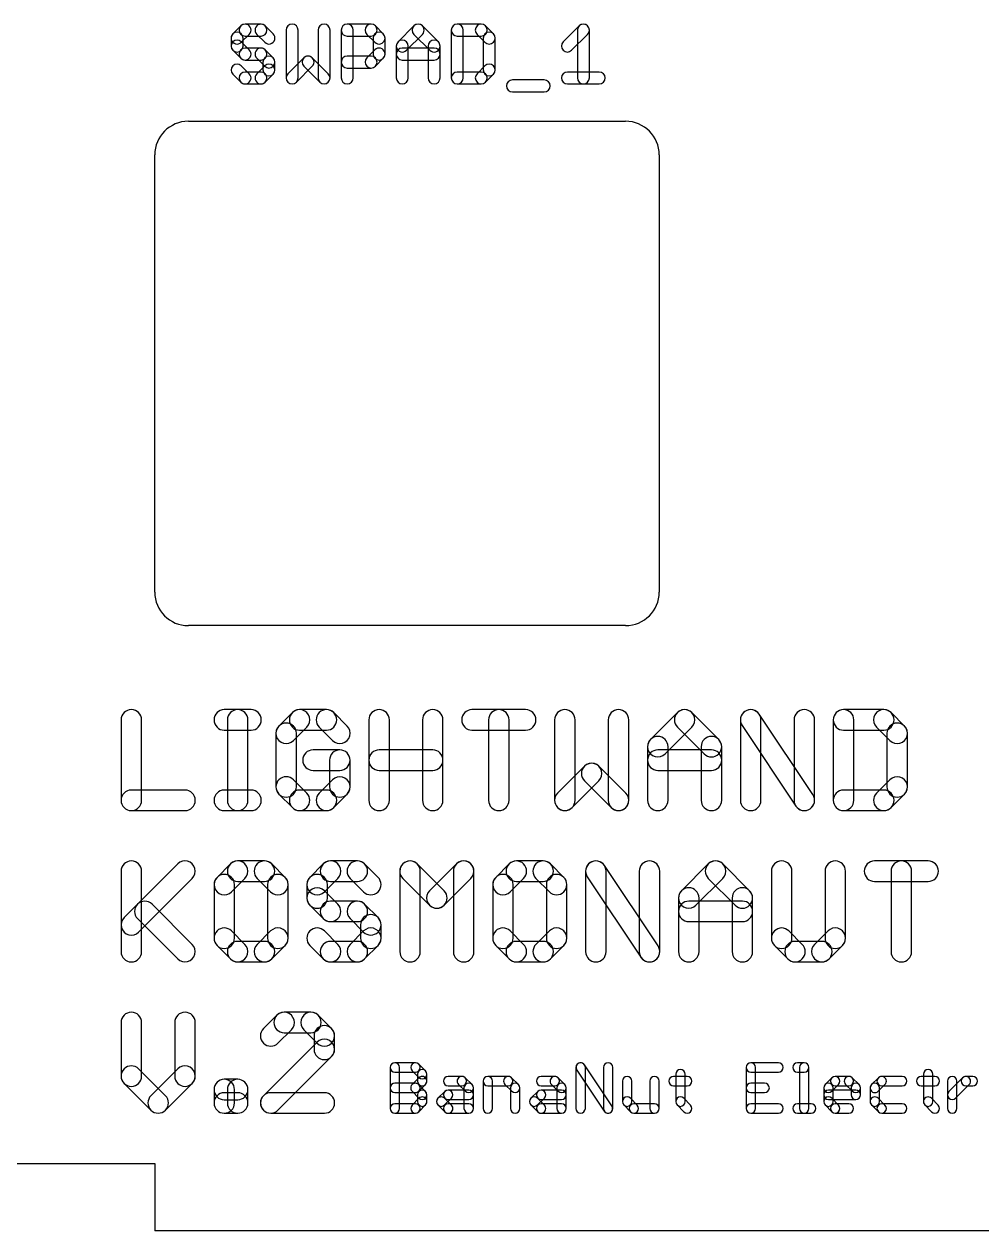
# Model space of a CAD drawing. Extents: x -3 to 225, y 0 to 143.
# Drawn here: x 105.12 to 133.59, y 0 to 35.89 of the extents above; entities that cross this region are included whole.
import ezdxf

# ---------------------------------------------------------------- set-up
doc = ezdxf.new("R2010")
doc.units = 0
doc.layers.add('121', color=1, linetype='CONTINUOUS')
doc.layers.add('248', color=250, linetype='CONTINUOUS')

msp = doc.modelspace()

# ---------------------------------------------------------------- linework, layer by layer
at = {"layer": '121'}
for points in [[(112.5225, 35.6009), (112.2853, 35.8381, 1), (112.0338, 35.5867), (112.2711, 35.3494, 1)], [(115.3081, 35.5867), (115.5454, 35.3494, 1), (115.7969, 35.6009), (115.5596, 35.8381, 1)], [(116.4849, 35.1122), (116.9595, 35.5867, 1), (116.708, 35.8381), (116.2335, 35.3636, 1)], [(116.708, 35.5867), (117.1826, 35.1122, 1), (117.434, 35.3636), (116.9595, 35.8381, 1)], [(111.5593, 35.8381), (111.322, 35.6009, 1), (111.5735, 35.3494), (111.8107, 35.5867, 1)], [(111.2699, 35.4751), (111.2699, 35.2379, 1), (111.6255, 35.2379), (111.6255, 35.4751, 1)], [(112.1596, 35.8902), (111.685, 35.8902, 1), (111.685, 35.5346), (112.1596, 35.5346, 1)], [(112.9071, 35.7124), (112.9071, 34.2888, 1), (113.2627, 34.2888), (113.2627, 35.7124, 1)], [(114.2118, 34.2888), (114.2118, 35.7124, 1), (113.8562, 35.7124), (113.8562, 34.2888, 1)], [(114.8999, 34.2888), (114.8999, 35.7124, 1), (114.5443, 35.7124), (114.5443, 34.2888, 1)], [(114.7221, 35.5346), (115.4339, 35.5346, 1), (115.4339, 35.8902), (114.7221, 35.8902, 1)], [(115.4933, 35.4751), (115.4933, 35.0006, 1), (115.8489, 35.0006), (115.8489, 35.4751, 1)], [(117.8186, 35.7124), (117.8186, 34.2888, 1), (118.1742, 34.2888), (118.1742, 35.7124, 1)], [(118.7082, 35.8902), (117.9964, 35.8902, 1), (117.9964, 35.5346), (118.7082, 35.5346, 1)], [(119.0712, 35.6009), (118.8339, 35.8381, 1), (118.5825, 35.5867), (118.8197, 35.3494, 1)], [(119.1232, 34.5261), (119.1232, 35.4751, 1), (118.7676, 35.4751), (118.7676, 34.5261, 1)], [(121.3964, 35.1122), (121.8709, 35.5867, 1), (121.6195, 35.8381), (121.145, 35.3636, 1)], [(121.5674, 35.7124), (121.5674, 34.2888, 1), (121.923, 34.2888), (121.923, 35.7124, 1)], [(111.322, 35.1122), (111.5593, 34.8749, 1), (111.8107, 35.1263), (111.5735, 35.3636, 1)], [(111.685, 34.8228), (112.1596, 34.8228, 1), (112.1596, 35.1784), (111.685, 35.1784, 1)], [(112.0338, 34.8749), (112.2711, 34.6376, 1), (112.5225, 34.8891), (112.2853, 35.1263, 1)], [(115.5454, 35.1263), (115.3081, 34.8891, 1), (115.5596, 34.6376), (115.7969, 34.8749, 1)], [(116.537, 34.2888), (116.537, 35.2379, 1), (116.1814, 35.2379), (116.1814, 34.2888, 1)], [(116.3592, 34.8228), (117.3083, 34.8228, 1), (117.3083, 35.1784), (116.3592, 35.1784, 1)], [(117.1305, 35.2379), (117.1305, 34.2888, 1), (117.4861, 34.2888), (117.4861, 35.2379, 1)], [(112.219, 34.7633), (112.219, 34.5261, 1), (112.5746, 34.5261), (112.5746, 34.7633, 1)], [(113.2106, 34.1631), (113.6852, 34.6376, 1), (113.4337, 34.8891), (112.9592, 34.4145, 1)], [(113.4337, 34.6376), (113.9083, 34.1631, 1), (114.1597, 34.4145), (113.6852, 34.8891, 1)], [(115.4339, 34.9411), (114.7221, 34.9411, 1), (114.7221, 34.5855), (115.4339, 34.5855, 1)], [(111.8107, 34.4145), (111.5735, 34.6518, 1), (111.322, 34.4003), (111.5593, 34.1631, 1)], [(112.1596, 34.4666), (111.685, 34.4666, 1), (111.685, 34.111), (112.1596, 34.111, 1)], [(112.2711, 34.6518), (112.0338, 34.4145, 1), (112.2853, 34.1631), (112.5225, 34.4003, 1)], [(117.9964, 34.111), (118.7082, 34.111, 1), (118.7082, 34.4666), (117.9964, 34.4666, 1)], [(118.8339, 34.1631), (119.0712, 34.4003, 1), (118.8197, 34.6518), (118.5825, 34.4145, 1)], [(121.2707, 34.111), (122.2198, 34.111, 1), (122.2198, 34.4666), (121.2707, 34.4666, 1)], [(119.6335, 33.8737), (120.5826, 33.8737, 1), (120.5826, 34.2293), (119.6335, 34.2293, 1)], [(108, 15.1972), (108, 12.8048, 1), (108.6096, 12.8048), (108.6096, 15.1972, 1)], [(111.0672, 14.8924), (111.8646, 14.8924, 1), (111.8646, 15.502), (111.0672, 15.502, 1)], [(111.7707, 12.8048), (111.7707, 15.1972, 1), (111.1611, 15.1972), (111.1611, 12.8048, 1)], [(113.0919, 15.4128), (112.6932, 15.014, 1), (113.1243, 14.583), (113.523, 14.9817, 1)], [(114.105, 15.502), (113.3075, 15.502, 1), (113.3075, 14.8924), (114.105, 14.8924, 1)], [(114.7192, 15.014), (114.3205, 15.4128, 1), (113.8894, 14.9817), (114.2882, 14.583, 1)], [(115.9759, 12.8048), (115.9759, 15.1972, 1), (115.3663, 15.1972), (115.3663, 12.8048, 1)], [(116.9613, 15.1972), (116.9613, 12.8048, 1), (117.5709, 12.8048), (117.5709, 15.1972, 1)], [(118.4335, 14.8924), (120.0284, 14.8924, 1), (120.0284, 15.502), (118.4335, 15.502, 1)], [(119.5357, 12.8048), (119.5357, 15.1972, 1), (118.9261, 15.1972), (118.9261, 12.8048, 1)], [(120.891, 15.1972), (120.891, 12.8048, 1), (121.5006, 12.8048), (121.5006, 15.1972, 1)], [(123.0956, 12.8048), (123.0956, 15.1972, 1), (122.486, 15.1972), (122.486, 12.8048, 1)], [(124.1737, 14.1842), (124.9712, 14.9817, 1), (124.5401, 15.4128), (123.7426, 14.6153, 1)], [(124.5401, 14.9817), (125.3376, 14.1842, 1), (125.7687, 14.6153), (124.9712, 15.4128, 1)], [(127.0253, 12.8048), (127.0253, 15.1972, 1), (126.4157, 15.1972), (126.4157, 12.8048, 1)], [(126.4669, 15.0282), (128.0619, 12.6357, 1), (128.5691, 12.9739), (126.9741, 15.3663, 1)], [(128.6203, 12.8048), (128.6203, 15.1972, 1), (128.0107, 15.1972), (128.0107, 12.8048, 1)], [(129.1781, 15.1972), (129.1781, 12.8048, 1), (129.7877, 12.8048), (129.7877, 15.1972, 1)], [(130.6791, 15.502), (129.4829, 15.502, 1), (129.4829, 14.8924), (130.6791, 14.8924, 1)], [(131.2934, 15.014), (130.8946, 15.4128, 1), (130.4636, 14.9817), (130.8623, 14.583, 1)], [(112.6039, 14.7985), (112.6039, 13.2035, 1), (113.2135, 13.2035), (113.2135, 14.7985, 1)], [(131.3827, 13.2035), (131.3827, 14.7985, 1), (130.7731, 14.7985), (130.7731, 13.2035, 1)], [(124.263, 12.8048), (124.263, 14.3998, 1), (123.6534, 14.3998), (123.6534, 12.8048, 1)], [(125.2483, 14.3998), (125.2483, 12.8048, 1), (125.8579, 12.8048), (125.8579, 14.3998, 1)], [(114.5037, 14.3058), (113.7062, 14.3058, 1), (113.7062, 13.6962), (114.5037, 13.6962, 1)], [(114.8085, 13.2035), (114.8085, 14.001, 1), (114.1989, 14.001), (114.1989, 13.2035, 1)], [(115.6711, 13.6962), (117.2661, 13.6962, 1), (117.2661, 14.3058), (115.6711, 14.3058, 1)], [(123.9582, 13.6962), (125.5531, 13.6962, 1), (125.5531, 14.3058), (123.9582, 14.3058, 1)], [(121.4113, 12.5893), (122.2088, 13.3868, 1), (121.7778, 13.8178), (120.9803, 13.0203, 1)], [(121.7778, 13.3868), (122.5752, 12.5893, 1), (123.0063, 13.0203), (122.2088, 13.8178, 1)], [(112.6932, 12.988), (113.0919, 12.5893, 1), (113.523, 13.0203), (113.1243, 13.4191, 1)], [(114.3205, 12.5893), (114.7192, 12.988, 1), (114.2882, 13.4191), (113.8894, 13.0203, 1)], [(130.8946, 12.5893), (131.2934, 12.988, 1), (130.8623, 13.4191), (130.4636, 13.0203, 1)], [(108.3048, 12.5), (109.8998, 12.5, 1), (109.8998, 13.1096), (108.3048, 13.1096, 1)], [(111.0672, 12.5), (111.8646, 12.5, 1), (111.8646, 13.1096), (111.0672, 13.1096, 1)], [(113.3075, 12.5), (114.105, 12.5, 1), (114.105, 13.1096), (113.3075, 13.1096, 1)], [(129.4829, 12.5), (130.6791, 12.5, 1), (130.6791, 13.1096), (129.4829, 13.1096, 1)], [(108.5203, 8.8868), (110.1153, 10.4817, 1), (109.6842, 10.9128), (108.0893, 9.3178, 1)], [(108, 10.6972), (108, 8.3048, 1), (108.6096, 8.3048), (108.6096, 10.6972, 1)], [(111.2504, 10.9128), (110.8516, 10.514, 1), (111.2827, 10.083), (111.6814, 10.4817, 1)], [(112.2634, 11.002), (111.4659, 11.002, 1), (111.4659, 10.3924), (112.2634, 10.3924, 1)], [(112.8776, 10.514), (112.4789, 10.9128, 1), (112.0479, 10.4817), (112.4466, 10.083, 1)], [(114.0127, 10.9128), (113.614, 10.514, 1), (114.045, 10.083), (114.4438, 10.4817, 1)], [(115.0257, 11.002), (114.2283, 11.002, 1), (114.2283, 10.3924), (115.0257, 10.3924, 1)], [(115.64, 10.514), (115.2413, 10.9128, 1), (114.8102, 10.4817), (115.209, 10.083, 1)], [(116.8967, 8.3048), (116.8967, 10.6972, 1), (116.2871, 10.6972), (116.2871, 8.3048, 1)], [(116.3764, 10.4817), (117.1738, 9.6842, 1), (117.6049, 10.1153), (116.8074, 10.9128, 1)], [(117.6049, 9.6842), (118.4024, 10.4817, 1), (117.9713, 10.9128), (117.1738, 10.1153, 1)], [(117.882, 10.6972), (117.882, 8.3048, 1), (118.4916, 8.3048), (118.4916, 10.6972, 1)], [(119.5375, 10.9128), (119.1387, 10.514, 1), (119.5698, 10.083), (119.9685, 10.4817, 1)], [(120.5505, 11.002), (119.753, 11.002, 1), (119.753, 10.3924), (120.5505, 10.3924, 1)], [(121.1647, 10.514), (120.766, 10.9128, 1), (120.3349, 10.4817), (120.7337, 10.083, 1)], [(122.4214, 8.3048), (122.4214, 10.6972, 1), (121.8118, 10.6972), (121.8118, 8.3048, 1)], [(121.863, 10.5282), (123.458, 8.1357, 1), (123.9652, 8.4739), (122.3702, 10.8663, 1)], [(124.0164, 8.3048), (124.0164, 10.6972, 1), (123.4068, 10.6972), (123.4068, 8.3048, 1)], [(125.0945, 9.6842), (125.892, 10.4817, 1), (125.4609, 10.9128), (124.6634, 10.1153, 1)], [(125.4609, 10.4817), (126.2584, 9.6842, 1), (126.6894, 10.1153), (125.892, 10.9128, 1)], [(127.3365, 10.6972), (127.3365, 8.7035, 1), (127.9461, 8.7035), (127.9461, 10.6972, 1)], [(129.5411, 8.7035), (129.5411, 10.6972, 1), (128.9315, 10.6972), (128.9315, 8.7035, 1)], [(130.4037, 10.3924), (131.9986, 10.3924, 1), (131.9986, 11.002), (130.4037, 11.002, 1)], [(131.506, 8.3048), (131.506, 10.6972, 1), (130.8964, 10.6972), (130.8964, 8.3048, 1)], [(110.7624, 10.2985), (110.7624, 8.7035, 1), (111.372, 8.7035), (111.372, 10.2985, 1)], [(112.9669, 8.7035), (112.9669, 10.2985, 1), (112.3573, 10.2985), (112.3573, 8.7035, 1)], [(113.5247, 10.2985), (113.5247, 9.8998, 1), (114.1343, 9.8998), (114.1343, 10.2985, 1)], [(119.0494, 10.2985), (119.0494, 8.7035, 1), (119.659, 8.7035), (119.659, 10.2985, 1)], [(121.254, 8.7035), (121.254, 10.2985, 1), (120.6444, 10.2985), (120.6444, 8.7035, 1)], [(113.614, 9.6842), (114.0127, 9.2855, 1), (114.4438, 9.7165), (114.045, 10.1153, 1)], [(125.1838, 8.3048), (125.1838, 9.8998, 1), (124.5742, 9.8998), (124.5742, 8.3048, 1)], [(126.1691, 9.8998), (126.1691, 8.3048, 1), (126.7787, 8.3048), (126.7787, 9.8998, 1)], [(108.488, 9.2855), (109.6842, 8.0893, 1), (110.1153, 8.5203), (108.9191, 9.7165, 1)], [(114.2283, 9.1962), (115.0257, 9.1962, 1), (115.0257, 9.8058), (114.2283, 9.8058, 1)], [(114.8102, 9.2855), (115.209, 8.8868, 1), (115.64, 9.3178), (115.2413, 9.7165, 1)], [(124.879, 9.1962), (126.4739, 9.1962, 1), (126.4739, 9.8058), (124.879, 9.8058, 1)], [(115.1197, 9.1023), (115.1197, 8.7035, 1), (115.7293, 8.7035), (115.7293, 9.1023, 1)], [(110.8516, 8.488), (111.2504, 8.0893, 1), (111.6814, 8.5203), (111.2827, 8.9191, 1)], [(112.4789, 8.0893), (112.8776, 8.488, 1), (112.4466, 8.9191), (112.0479, 8.5203, 1)], [(114.4438, 8.5203), (114.045, 8.9191, 1), (113.614, 8.488), (114.0127, 8.0893, 1)], [(115.209, 8.9191), (114.8102, 8.5203, 1), (115.2413, 8.0893), (115.64, 8.488, 1)], [(119.1387, 8.488), (119.5375, 8.0893, 1), (119.9685, 8.5203), (119.5698, 8.9191, 1)], [(120.766, 8.0893), (121.1647, 8.488, 1), (120.7337, 8.9191), (120.3349, 8.5203, 1)], [(127.4258, 8.488), (127.8245, 8.0893, 1), (128.2556, 8.5203), (127.8568, 8.9191, 1)], [(129.0531, 8.0893), (129.4518, 8.488, 1), (129.0208, 8.9191), (128.622, 8.5203, 1)], [(111.4659, 8), (112.2634, 8, 1), (112.2634, 8.6096), (111.4659, 8.6096, 1)], [(115.0257, 8.6096), (114.2283, 8.6096, 1), (114.2283, 8), (115.0257, 8, 1)], [(119.753, 8), (120.5505, 8, 1), (120.5505, 8.6096), (119.753, 8.6096, 1)], [(128.0401, 8), (128.8375, 8, 1), (128.8375, 8.6096), (128.0401, 8.6096, 1)], [(108, 6.1972), (108, 4.6023, 1), (108.6096, 4.6023), (108.6096, 6.1972, 1)], [(110.2046, 4.6023), (110.2046, 6.1972, 1), (109.595, 6.1972), (109.595, 4.6023, 1)], [(112.6316, 6.4128), (112.2328, 6.014, 1), (112.6639, 5.583), (113.0626, 5.9817, 1)], [(113.6446, 6.502), (112.8471, 6.502, 1), (112.8471, 5.8924), (113.6446, 5.8924, 1)], [(114.2588, 6.014), (113.8601, 6.4128, 1), (113.429, 5.9817), (113.8278, 5.583, 1)], [(114.3481, 5.3998), (114.3481, 5.7985, 1), (113.7385, 5.7985), (113.7385, 5.3998, 1)], [(112.6639, 3.5893), (114.2588, 5.1842, 1), (113.8278, 5.6153), (112.2328, 4.0203, 1)], [(108.0893, 4.3868), (108.8868, 3.5893, 1), (109.3178, 4.0203), (108.5203, 4.8178, 1)], [(109.3178, 3.5893), (110.1153, 4.3868, 1), (109.6842, 4.8178), (108.8868, 4.0203, 1)], [(116.2794, 3.6397), (116.2794, 4.8613, 1), (116, 4.8613), (116, 3.6397, 1)], [(116.1397, 4.7216), (116.7505, 4.7216, 1), (116.7505, 5.001), (116.1397, 5.001, 1)], [(116.6517, 4.7626), (116.8553, 4.559, 1), (117.0529, 4.7565), (116.8493, 4.9601, 1)], [(116.8144, 4.6577), (116.8144, 4.4541, 1), (117.0938, 4.4541), (117.0938, 4.6577, 1)], [(121.8041, 3.6397), (121.8041, 4.8613, 1), (121.5247, 4.8613), (121.5247, 3.6397, 1)], [(121.5482, 4.7839), (122.3626, 3.5622, 1), (122.5951, 3.7172), (121.7806, 4.9388, 1)], [(122.6185, 3.6397), (122.6185, 4.8613, 1), (122.3391, 4.8613), (122.3391, 3.6397, 1)], [(124.4907, 4.6577), (124.4907, 3.8433, 1), (124.7701, 3.8433), (124.7701, 4.6577, 1)], [(127.5432, 5.001), (126.7287, 5.001, 1), (126.7287, 4.7216), (127.5432, 4.7216, 1)], [(126.589, 4.8613), (126.589, 3.6397, 1), (126.8684, 3.6397), (126.8684, 4.8613, 1)], [(128.1099, 4.7216), (128.3135, 4.7216, 1), (128.3135, 5.001), (128.1099, 5.001, 1)], [(128.1738, 4.8613), (128.1738, 3.6397, 1), (128.4532, 3.6397), (128.4532, 4.8613, 1)], [(131.857, 4.6577), (131.857, 3.8433, 1), (132.1364, 3.8433), (132.1364, 4.6577, 1)], [(111.372, 3.8048), (111.372, 4.2035, 1), (110.7624, 4.2035), (110.7624, 3.8048, 1)], [(111.0672, 3.8987), (111.4659, 3.8987, 1), (111.4659, 4.5083), (111.0672, 4.5083, 1)], [(111.1611, 4.2035), (111.1611, 3.8048, 1), (111.7707, 3.8048), (111.7707, 4.2035, 1)], [(116.1397, 4.1108), (116.7505, 4.1108, 1), (116.7505, 4.3902), (116.1397, 4.3902, 1)], [(116.8553, 4.5529), (116.6517, 4.3493, 1), (116.8493, 4.1517), (117.0529, 4.3553, 1)], [(116.6517, 4.1517), (116.8553, 3.9481, 1), (117.0529, 4.1457), (116.8493, 4.3493, 1)], [(117.7245, 4.3144), (118.1317, 4.3144, 1), (118.1317, 4.5938), (117.7245, 4.5938, 1)], [(118.0329, 4.3553), (118.2365, 4.1517, 1), (118.4341, 4.3493), (118.2305, 4.5529, 1)], [(118.1956, 4.2505), (118.1956, 3.6397, 1), (118.475, 3.6397), (118.475, 4.2505, 1)], [(119.0418, 3.6397), (119.0418, 4.4541, 1), (118.7624, 4.4541), (118.7624, 3.6397, 1)], [(118.9021, 4.3144), (119.5129, 4.3144, 1), (119.5129, 4.5938), (118.9021, 4.5938, 1)], [(119.4141, 4.3553), (119.6177, 4.1517, 1), (119.8153, 4.3493), (119.6117, 4.5529, 1)], [(119.5768, 4.2505), (119.5768, 3.6397, 1), (119.8562, 3.6397), (119.8562, 4.2505, 1)], [(120.4868, 4.3144), (120.8941, 4.3144, 1), (120.8941, 4.5938), (120.4868, 4.5938, 1)], [(120.7953, 4.3553), (120.9989, 4.1517, 1), (121.1964, 4.3493), (120.9928, 4.5529, 1)], [(120.958, 4.2505), (120.958, 3.6397, 1), (121.2374, 3.6397), (121.2374, 4.2505, 1)], [(122.9059, 4.4541), (122.9059, 3.8433, 1), (123.1853, 3.8433), (123.1853, 4.4541, 1)], [(123.9997, 3.6397), (123.9997, 4.4541, 1), (123.7203, 4.4541), (123.7203, 3.6397, 1)], [(124.4268, 4.3144), (124.834, 4.3144, 1), (124.834, 4.5938), (124.4268, 4.5938, 1)], [(126.7287, 4.1108), (127.1359, 4.1108, 1), (127.1359, 4.3902), (126.7287, 4.3902, 1)], [(129.1295, 4.1517), (129.3331, 4.3553, 1), (129.1355, 4.5529), (128.9319, 4.3493, 1)], [(129.1704, 3.8433), (129.1704, 4.2505, 1), (128.891, 4.2505), (128.891, 3.8433, 1)], [(129.2343, 4.3144), (129.6415, 4.3144, 1), (129.6415, 4.5938), (129.2343, 4.5938, 1)], [(129.5427, 4.3553), (129.7463, 4.1517, 1), (129.9439, 4.3493), (129.7403, 4.5529, 1)], [(129.7054, 4.2505), (129.7054, 4.0469, 1), (129.9848, 4.0469), (129.9848, 4.2505, 1)], [(130.5167, 4.5529), (130.3131, 4.3493, 1), (130.5107, 4.1517), (130.7143, 4.3553, 1)], [(130.2722, 4.2505), (130.2722, 3.8433, 1), (130.5516, 3.8433), (130.5516, 4.2505, 1)], [(131.2263, 4.5938), (130.6155, 4.5938, 1), (130.6155, 4.3144), (131.2263, 4.3144, 1)], [(131.793, 4.3144), (132.2003, 4.3144, 1), (132.2003, 4.5938), (131.793, 4.5938, 1)], [(132.8535, 3.6397), (132.8535, 4.4541, 1), (132.5741, 4.4541), (132.5741, 3.6397, 1)], [(132.8126, 3.9481), (133.2198, 4.3553, 1), (133.0223, 4.5529), (132.6151, 4.1457, 1)], [(133.121, 4.3144), (133.3247, 4.3144, 1), (133.3247, 4.5938), (133.121, 4.5938, 1)], [(111.4659, 4.1096), (111.0672, 4.1096, 1), (111.0672, 3.5), (111.4659, 3.5, 1)], [(114.0433, 4.1096), (112.4483, 4.1096, 1), (112.4483, 3.5), (114.0433, 3.5, 1)], [(116.8553, 3.9421), (116.6517, 3.7385, 1), (116.8493, 3.5409), (117.0529, 3.7445, 1)], [(116.8144, 4.0469), (116.8144, 3.8433, 1), (117.0938, 3.8433), (117.0938, 4.0469, 1)], [(117.6197, 3.7445), (117.8233, 3.9481, 1), (117.6257, 4.1457), (117.4221, 3.9421, 1)], [(117.8233, 3.7385), (117.6197, 3.9421, 1), (117.4221, 3.7445), (117.6257, 3.5409, 1)], [(117.7245, 3.9072), (118.3353, 3.9072, 1), (118.3353, 4.1866), (117.7245, 4.1866, 1)], [(120.382, 3.7445), (120.5856, 3.9481, 1), (120.3881, 4.1457), (120.1845, 3.9421, 1)], [(120.5856, 3.7385), (120.382, 3.9421, 1), (120.1845, 3.7445), (120.3881, 3.5409, 1)], [(120.4868, 3.9072), (121.0977, 3.9072, 1), (121.0977, 4.1866), (120.4868, 4.1866, 1)], [(122.9468, 3.7445), (123.1504, 3.5409, 1), (123.348, 3.7385), (123.1444, 3.9421, 1)], [(124.5316, 3.7445), (124.7352, 3.5409, 1), (124.9328, 3.7385), (124.7292, 3.9421, 1)], [(129.8451, 4.1866), (129.0307, 4.1866, 1), (129.0307, 3.9072), (129.8451, 3.9072, 1)], [(129.3331, 3.7385), (129.1295, 3.9421, 1), (128.9319, 3.7445), (129.1355, 3.5409, 1)], [(130.3131, 3.7445), (130.5167, 3.5409, 1), (130.7143, 3.7385), (130.5107, 3.9421, 1)], [(131.8979, 3.7445), (132.1015, 3.5409, 1), (132.299, 3.7385), (132.0954, 3.9421, 1)], [(116.7505, 3.7794), (116.1397, 3.7794, 1), (116.1397, 3.5), (116.7505, 3.5, 1)], [(118.3353, 3.7794), (117.7245, 3.7794, 1), (117.7245, 3.5), (118.3353, 3.5, 1)], [(121.0977, 3.7794), (120.4868, 3.7794, 1), (120.4868, 3.5), (121.0977, 3.5, 1)], [(123.2492, 3.5), (123.86, 3.5, 1), (123.86, 3.7794), (123.2492, 3.7794, 1)], [(126.7287, 3.5), (127.5432, 3.5, 1), (127.5432, 3.7794), (126.7287, 3.7794, 1)], [(128.1099, 3.5), (128.5171, 3.5, 1), (128.5171, 3.7794), (128.1099, 3.7794, 1)], [(129.6415, 3.7794), (129.2343, 3.7794, 1), (129.2343, 3.5), (129.6415, 3.5, 1)], [(130.6155, 3.5), (131.2263, 3.5, 1), (131.2263, 3.7794), (130.6155, 3.7794, 1)]]:
    msp.add_lwpolyline(points, format="xyb", close=True, dxfattribs=at)
at = {"layer": '248'}
for p, q in [((110, 33), (123, 33)), ((109, 19), (109, 32)), ((124, 32), (124, 19)), ((123, 18), (110, 18)), ((103, 2), (109, 2)), ((109, 2), (109, 0)), ((149, 0), (109, 0))]:
    msp.add_line(p, q, dxfattribs=at)
for centre, start, end in [((110, 32), 90, 180), ((123, 32), 0, 90), ((110, 19), 180, 270), ((123, 19), 270, 0)]:
    msp.add_arc(centre, 1, start, end, dxfattribs=at)

doc.saveas('drawing.dxf')
